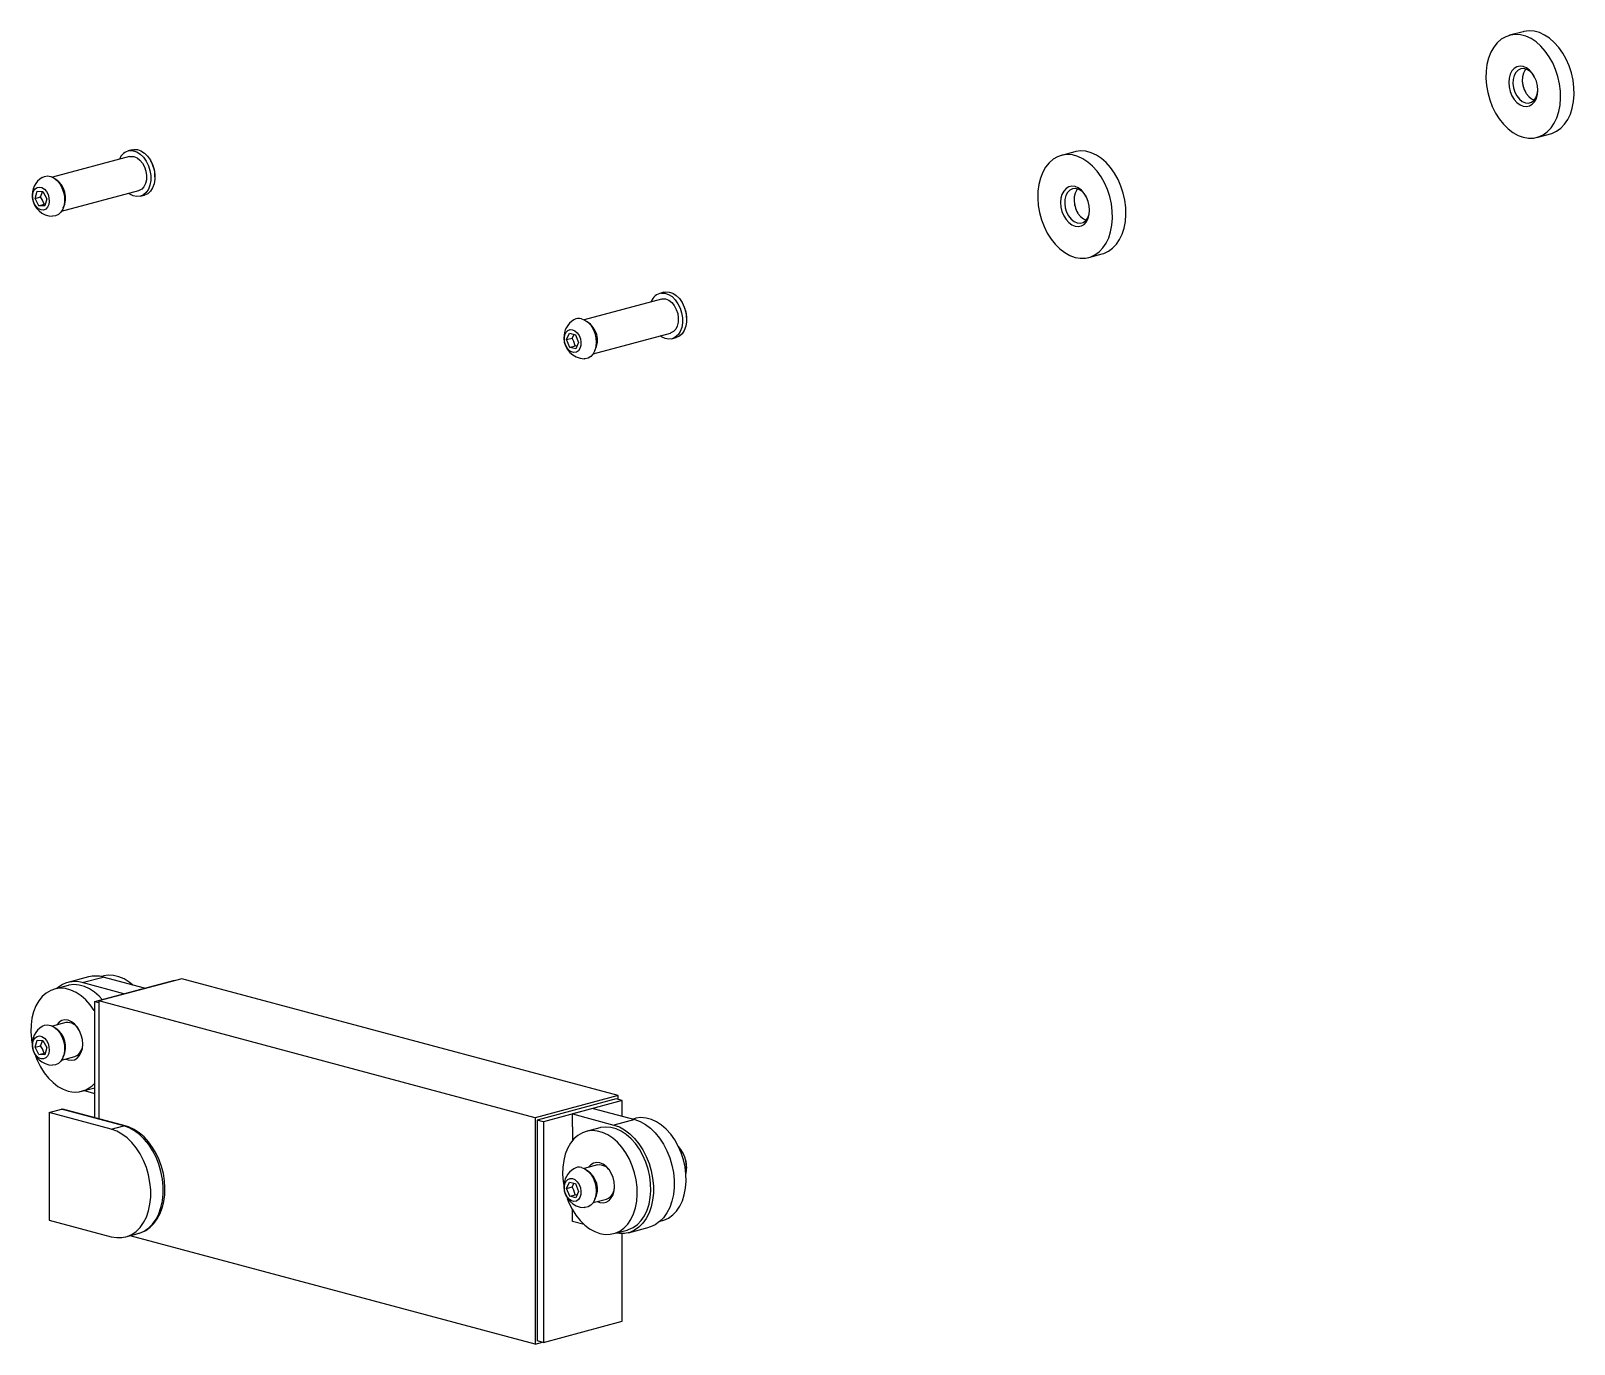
# Model space of a CAD drawing. Header units: millimetres. Extents: x -7982 to 6300, y -38 to 5016.
# Drawn here: x 2369 to 2894, y 1150 to 1597 of the extents above; entities that cross this region are included whole.
import ezdxf

# ---------------------------------------------------------------- set-up
doc = ezdxf.new("R2010")
doc.units = ezdxf.units.MM
doc.header["$LTSCALE"] = 15

msp = doc.modelspace()

# ---------------------------------------------------------------- linework, layer by layer
at = {"color": 7, "linetype": 'Continuous', "lineweight": 25}
for p, q in [((2877.11, 1597.09), (2872.51, 1595.86)), ((2881.83, 1561.08), (2886.42, 1562.31)), ((2403.62, 1556.88), (2402.2, 1556.5)), ((2724.53, 1556.21), (2719.93, 1554.98)), ((2402.72, 1554.57), (2376.45, 1547.53)), ((2409.92, 1553.13), (2409.83, 1553.29)), ((2411.34, 1547.63), (2411.34, 1547.82)), ((2370.51, 1540.33), (2371.21, 1542.75)), ((2370.51, 1540.33), (2372.35, 1540.82)), ((2371.82, 1537.84), (2370.51, 1540.33)), ((2371.21, 1542.75), (2373.23, 1542.69)), ((2373.23, 1542.69), (2374.53, 1540.2)), ((2374.53, 1540.2), (2373.83, 1537.78)), ((2379.56, 1535.94), (2405.82, 1542.97)), ((2406.34, 1541.04), (2407.76, 1541.42)), ((2371.82, 1537.84), (2373.66, 1538.33)), ((2373.83, 1537.78), (2371.82, 1537.84)), ((2373.99, 1538.34), (2373.66, 1538.33)), ((2729.25, 1520.21), (2733.85, 1521.44)), ((2584.64, 1508.38), (2583.22, 1508)), ((2583.74, 1506.07), (2557.47, 1499.03)), ((2590.94, 1504.63), (2590.85, 1504.79)), ((2592.36, 1499.14), (2592.36, 1499.33)), ((2551.5, 1492.28), (2552.5, 1494.44)), ((2551.5, 1492.28), (2553.34, 1492.77)), ((2552.54, 1489.61), (2551.5, 1492.28)), ((2552.5, 1494.44), (2554.54, 1493.92)), ((2554.54, 1493.92), (2555.58, 1491.25)), ((2560.58, 1487.44), (2586.84, 1494.48)), ((2587.36, 1492.55), (2588.78, 1492.92)), ((2552.54, 1489.61), (2554.38, 1490.1)), ((2554.58, 1489.1), (2552.54, 1489.61)), ((2555, 1489.99), (2554.38, 1490.1)), ((2555.58, 1491.25), (2554.58, 1489.1)), ((2381.76, 1272.34), (2377.16, 1271.11)), ((2388.75, 1275.25), (2381.68, 1273.35)), ((2386.59, 1273.31), (2393.67, 1275.2)), ((2400.74, 1269.52), (2386.59, 1273.31)), ((2390.84, 1266.86), (2417.71, 1274.06)), ((2420.54, 1274.65), (2392.25, 1267.07)), ((2393.78, 1275.56), (2393.01, 1275.35)), ((2407.81, 1271.41), (2393.67, 1275.2)), ((2417.71, 1274.06), (2418.03, 1273.98)), ((2569.03, 1234.87), (2420.54, 1274.65)), ((2390.84, 1227.33), (2390.84, 1266.86)), ((2390.84, 1266.86), (2392.25, 1266.49)), ((2540.74, 1227.29), (2392.25, 1267.07)), ((2392.25, 1267.07), (2392.25, 1226.96)), ((2400.74, 1269.52), (2407.81, 1271.41)), ((2380.98, 1259.71), (2376.45, 1258.5)), ((2370.51, 1251.29), (2371.21, 1253.72)), ((2370.51, 1251.29), (2372.35, 1251.79)), ((2371.82, 1248.81), (2370.51, 1251.29)), ((2371.21, 1253.72), (2373.23, 1253.65)), ((2373.23, 1253.65), (2374.53, 1251.17)), ((2374.53, 1251.17), (2373.83, 1248.74)), ((2371.82, 1248.81), (2373.66, 1249.3)), ((2373.83, 1248.74), (2371.82, 1248.81)), ((2373.99, 1249.31), (2373.66, 1249.3)), ((2379.56, 1246.9), (2384.08, 1248.12)), ((2386.48, 1236.33), (2390.84, 1237.5)), ((2387.21, 1236.53), (2390.84, 1235.56)), ((2569.03, 1234.87), (2540.74, 1227.29)), ((2569.03, 1233.52), (2569.03, 1234.87)), ((2375.28, 1229.08), (2379.52, 1230.22)), ((2400.74, 1224.54), (2379.52, 1230.22)), ((2401.25, 1224.54), (2380.04, 1230.23)), ((2568.32, 1233.71), (2541.45, 1226.51)), ((2570.44, 1233.14), (2543.57, 1225.95)), ((2560.54, 1230.49), (2553.47, 1228.6)), ((2560.54, 1230.49), (2574.68, 1226.7)), ((2570.44, 1233.14), (2568.32, 1233.71)), ((2570.44, 1227.84), (2570.44, 1233.14)), ((2375.28, 1229.08), (2375.28, 1192.47)), ((2396.49, 1223.4), (2375.28, 1229.08)), ((2396.49, 1223.4), (2400.74, 1224.54)), ((2540.74, 1227.29), (2540.74, 1150.21)), ((2543.57, 1225.95), (2541.45, 1226.51)), ((2541.45, 1226.51), (2541.45, 1151.37)), ((2543.57, 1225.95), (2543.57, 1150.8)), ((2553.47, 1228.6), (2567.61, 1224.81)), ((2553.47, 1224.26), (2553.47, 1228.6)), ((2553.47, 1224.26), (2553.47, 1219.47)), ((2574.68, 1226.7), (2567.61, 1224.81)), ((2574.8, 1227.06), (2574.07, 1226.87)), ((2562.78, 1223.84), (2558.18, 1222.61)), ((2590.94, 1215.59), (2590.85, 1215.76)), ((2561.99, 1211.21), (2557.47, 1210)), ((2592.36, 1210.1), (2592.36, 1210.29)), ((2551.5, 1203.25), (2552.5, 1205.4)), ((2551.5, 1203.25), (2553.34, 1203.74)), ((2552.54, 1200.58), (2551.5, 1203.25)), ((2552.5, 1205.4), (2554.54, 1204.89)), ((2554.54, 1204.89), (2555.58, 1202.22)), ((2552.54, 1200.58), (2554.38, 1201.07)), ((2554.58, 1200.06), (2552.54, 1200.58)), ((2555, 1200.96), (2554.38, 1201.07)), ((2555.58, 1202.22), (2554.58, 1200.06)), ((2560.58, 1198.41), (2565.1, 1199.62)), ((2553.47, 1191.99), (2553.47, 1196)), ((2375.28, 1192.47), (2396.49, 1186.79)), ((2401.41, 1186.74), (2405.65, 1187.88)), ((2557.51, 1190.9), (2553.47, 1191.99)), ((2567.5, 1187.84), (2572.09, 1189.07)), ((2570.44, 1158), (2570.44, 1187.85)), ((2572.53, 1188.15), (2579.6, 1190.04)), ((2583.35, 1192.08), (2584.12, 1192.29)), ((2540.74, 1150.21), (2402.9, 1187.14)), ((2543.57, 1150.8), (2570.44, 1158)), ((2540.74, 1150.21), (2543.25, 1150.88)), ((2543.57, 1150.8), (2541.45, 1151.37))]:
    msp.add_line(p, q, dxfattribs=at)
at = {"color": 7, "linetype": 'Continuous', "lineweight": 25, "flags": 128}
for points in [[(2886.42, 1562.31), (2886.94, 1562.47), (2888.51, 1563.19), (2889.95, 1564.22), (2891.22, 1565.56), (2892.32, 1567.18), (2893.2, 1569.03), (2893.87, 1571.1), (2894.3, 1573.33), (2894.48, 1575.69), (2894.42, 1578.12), (2894.11, 1580.59), (2893.57, 1583.04), (2892.79, 1585.42), (2891.79, 1587.69), (2890.61, 1589.81), (2889.25, 1591.73), (2887.74, 1593.41), (2886.12, 1594.83), (2884.41, 1595.95), (2882.65, 1596.76), (2880.88, 1597.24), (2879.12, 1597.37), (2877.41, 1597.16), (2877.11, 1597.09)], [(2877.17, 1561.13), (2878.94, 1560.82), (2880.68, 1560.86), (2882.35, 1561.24), (2883.91, 1561.96), (2885.35, 1562.99), (2886.63, 1564.33), (2887.72, 1565.95), (2888.61, 1567.8), (2889.27, 1569.87), (2889.7, 1572.1), (2889.89, 1574.46), (2889.83, 1576.89), (2889.52, 1579.36), (2888.97, 1581.8), (2888.19, 1584.19), (2887.2, 1586.46), (2886.01, 1588.58), (2884.65, 1590.5), (2883.14, 1592.18), (2881.52, 1593.6), (2879.81, 1594.72), (2878.06, 1595.53), (2876.28, 1596.01), (2874.52, 1596.14), (2872.81, 1595.93), (2871.19, 1595.38), (2869.69, 1594.5), (2868.33, 1593.31), (2867.14, 1591.83), (2866.15, 1590.09), (2865.37, 1588.13), (2864.82, 1585.97), (2864.51, 1583.67), (2864.45, 1581.27), (2864.63, 1578.82), (2865.06, 1576.35), (2865.73, 1573.93), (2866.62, 1571.6), (2867.71, 1569.4), (2868.99, 1567.38), (2870.42, 1565.57), (2871.99, 1564.01), (2873.66, 1562.74), (2875.4, 1561.77), (2877.17, 1561.13)], [(2877.17, 1571.73), (2878.27, 1571.6), (2879.32, 1571.82), (2880.25, 1572.37), (2881.04, 1573.23), (2881.63, 1574.35), (2881.99, 1575.68), (2882.12, 1577.14), (2881.99, 1578.68), (2881.63, 1580.2), (2881.04, 1581.64), (2880.25, 1582.92), (2879.32, 1583.97), (2878.27, 1584.75), (2877.17, 1585.21), (2876.07, 1585.34), (2875.02, 1585.12), (2874.08, 1584.57), (2873.3, 1583.71), (2872.71, 1582.59), (2872.34, 1581.26), (2872.22, 1579.8), (2872.34, 1578.26), (2872.71, 1576.74), (2873.3, 1575.3), (2874.08, 1574.02), (2875.02, 1572.97), (2876.07, 1572.19), (2877.17, 1571.73)], [(2880.89, 1581.92), (2880.37, 1582.67), (2879.44, 1583.62), (2878.41, 1584.25), (2877.34, 1584.54), (2876.31, 1584.45), (2875.38, 1584), (2874.61, 1583.22), (2874.04, 1582.15), (2873.71, 1580.86), (2873.64, 1579.43), (2873.84, 1577.95), (2874.29, 1576.52), (2874.97, 1575.22), (2875.83, 1574.14), (2876.82, 1573.34), (2877.88, 1572.88), (2877.88, 1572.88)], [(2878.05, 1584.39), (2877.79, 1584.07), (2877.22, 1583), (2876.89, 1581.71), (2876.82, 1580.28), (2877.02, 1578.81), (2877.48, 1577.37), (2878.15, 1576.08), (2879.01, 1574.99), (2880, 1574.2), (2880.89, 1573.78)], [(2877.88, 1572.88), (2878.93, 1572.78), (2879.92, 1573.05), (2880.78, 1573.67), (2881.46, 1574.6), (2881.91, 1575.79), (2882.11, 1577.16), (2882.12, 1577.34)], [(2402.75, 1556.6), (2403.96, 1556.55), (2405.18, 1556.14), (2406.36, 1555.38), (2407.44, 1554.31), (2408.37, 1552.98), (2409.11, 1551.46), (2409.63, 1549.81), (2409.89, 1548.11), (2409.9, 1546.44), (2409.64, 1544.88), (2409.12, 1543.51), (2408.39, 1542.38), (2407.45, 1541.55), (2406.38, 1541.05), (2405.2, 1540.92), (2403.98, 1541.15), (2402.77, 1541.74), (2402.34, 1542.04)], [(2403.62, 1556.88), (2404.16, 1556.98), (2405.37, 1556.93), (2406.59, 1556.51), (2407.77, 1555.76), (2408.85, 1554.69), (2409.79, 1553.36), (2410.53, 1551.84), (2411.04, 1550.19), (2411.31, 1548.49), (2411.31, 1546.82), (2411.05, 1545.26), (2410.54, 1543.89), (2409.8, 1542.76), (2408.87, 1541.92), (2407.79, 1541.43), (2407.76, 1541.42)], [(2724.59, 1520.25), (2726.36, 1519.94), (2728.1, 1519.98), (2729.77, 1520.36), (2731.34, 1521.08), (2732.77, 1522.12), (2734.05, 1523.45), (2735.14, 1525.07), (2736.03, 1526.93), (2736.7, 1528.99), (2737.13, 1531.22), (2737.31, 1533.58), (2737.25, 1536.01), (2736.94, 1538.48), (2736.39, 1540.93), (2735.61, 1543.31), (2734.62, 1545.58), (2733.43, 1547.7), (2732.07, 1549.62), (2730.57, 1551.3), (2728.94, 1552.72), (2727.24, 1553.85), (2725.48, 1554.65), (2723.7, 1555.13), (2721.95, 1555.26), (2720.24, 1555.06), (2718.62, 1554.51), (2717.11, 1553.63), (2715.75, 1552.44), (2714.56, 1550.96), (2713.57, 1549.22), (2712.79, 1547.25), (2712.24, 1545.1), (2711.93, 1542.8), (2711.87, 1540.4), (2712.06, 1537.94), (2712.49, 1535.48), (2713.15, 1533.06), (2714.04, 1530.72), (2715.13, 1528.52), (2716.41, 1526.5), (2717.85, 1524.69), (2719.41, 1523.14), (2721.08, 1521.86), (2722.82, 1520.89), (2724.59, 1520.25)], [(2733.85, 1521.44), (2734.36, 1521.59), (2735.93, 1522.31), (2737.37, 1523.35), (2738.65, 1524.69), (2739.74, 1526.3), (2740.63, 1528.16), (2741.29, 1530.22), (2741.72, 1532.45), (2741.91, 1534.81), (2741.85, 1537.25), (2741.54, 1539.71), (2740.99, 1542.16), (2740.21, 1544.54), (2739.22, 1546.81), (2738.03, 1548.93), (2736.67, 1550.85), (2735.16, 1552.54), (2733.54, 1553.95), (2731.83, 1555.08), (2730.08, 1555.89), (2728.3, 1556.36), (2726.54, 1556.5), (2724.83, 1556.29), (2724.53, 1556.21)], [(2402.72, 1554.57), (2403.13, 1554.64), (2404.18, 1554.57), (2405.24, 1554.14), (2406.24, 1553.37), (2407.11, 1552.31), (2407.8, 1551.02), (2408.28, 1549.6), (2408.5, 1548.12), (2408.46, 1546.69), (2408.15, 1545.38), (2407.6, 1544.29), (2406.84, 1543.48), (2405.92, 1543), (2405.82, 1542.97)], [(2372.95, 1547.48), (2373.72, 1547.83), (2374.79, 1547.97)], [(2374.79, 1547.97), (2375.89, 1547.76), (2376.99, 1547.22), (2378.01, 1546.37), (2378.92, 1545.26), (2379.66, 1543.94), (2380.2, 1542.48), (2380.51, 1540.94), (2380.58, 1539.42), (2380.39, 1537.98), (2379.97, 1536.69), (2379.34, 1535.63), (2378.51, 1534.84), (2377.54, 1534.36), (2376.49, 1534.23)], [(2372.04, 1544.19), (2372.88, 1543.99), (2373.69, 1543.46), (2374.4, 1542.64), (2374.94, 1541.62), (2375.27, 1540.47), (2375.35, 1539.3), (2375.18, 1538.22), (2374.77, 1537.33), (2374.17, 1536.69), (2373.42, 1536.37), (2372.59, 1536.39), (2371.75, 1536.76), (2370.98, 1537.45), (2370.35, 1538.38), (2369.91, 1539.48), (2369.71, 1540.64), (2369.75, 1541.78), (2370.04, 1542.78), (2370.55, 1543.56), (2371.24, 1544.04), (2372.04, 1544.19)], [(2372.35, 1540.82), (2372.9, 1542.21), (2372.99, 1542.79)], [(2373.66, 1538.33), (2373.09, 1539.76), (2372.35, 1540.82)], [(2724.59, 1530.85), (2725.69, 1530.72), (2726.74, 1530.94), (2727.68, 1531.49), (2728.46, 1532.35), (2729.05, 1533.47), (2729.42, 1534.8), (2729.54, 1536.27), (2729.42, 1537.8), (2729.05, 1539.32), (2728.46, 1540.76), (2727.68, 1542.04), (2726.74, 1543.09), (2725.69, 1543.87), (2724.59, 1544.34), (2723.49, 1544.46), (2722.44, 1544.24), (2721.51, 1543.69), (2720.72, 1542.83), (2720.13, 1541.71), (2719.77, 1540.39), (2719.64, 1538.92), (2719.77, 1537.38), (2720.13, 1535.86), (2720.72, 1534.42), (2721.51, 1533.15), (2722.44, 1532.09), (2723.49, 1531.31), (2724.59, 1530.85)], [(2728.31, 1541.04), (2727.79, 1541.79), (2726.86, 1542.74), (2725.83, 1543.37), (2724.77, 1543.66), (2723.74, 1543.58), (2722.8, 1543.13), (2722.03, 1542.34), (2721.46, 1541.27), (2721.13, 1539.98), (2721.06, 1538.55), (2721.26, 1537.08), (2721.72, 1535.64), (2722.39, 1534.35), (2723.25, 1533.26), (2724.24, 1532.47), (2725.3, 1532), (2725.3, 1532)], [(2725.47, 1543.51), (2725.21, 1543.2), (2724.64, 1542.12), (2724.31, 1540.83), (2724.25, 1539.41), (2724.45, 1537.93), (2724.9, 1536.5), (2725.58, 1535.2), (2726.44, 1534.12), (2727.43, 1533.32), (2728.31, 1532.9)], [(2725.3, 1532), (2726.35, 1531.9), (2727.34, 1532.17), (2728.2, 1532.79), (2728.88, 1533.72), (2729.33, 1534.91), (2729.53, 1536.28), (2729.54, 1536.46)], [(2583.77, 1508.1), (2584.97, 1508.05), (2586.2, 1507.64), (2587.38, 1506.88), (2588.46, 1505.81), (2589.39, 1504.48), (2590.13, 1502.96), (2590.65, 1501.31), (2590.91, 1499.61), (2590.92, 1497.95), (2590.66, 1496.39), (2590.14, 1495.01), (2589.41, 1493.88), (2588.47, 1493.05), (2587.39, 1492.55), (2586.22, 1492.42), (2585, 1492.65), (2583.79, 1493.24), (2583.36, 1493.54)], [(2584.64, 1508.38), (2585.18, 1508.48), (2586.39, 1508.43), (2587.61, 1508.02), (2588.79, 1507.26), (2589.87, 1506.19), (2590.81, 1504.86), (2591.55, 1503.34), (2592.06, 1501.69), (2592.33, 1499.99), (2592.33, 1498.33), (2592.07, 1496.77), (2591.56, 1495.39), (2590.82, 1494.26), (2589.89, 1493.43), (2588.81, 1492.93), (2588.78, 1492.92)], [(2583.74, 1506.07), (2584.15, 1506.15), (2585.2, 1506.08), (2586.26, 1505.64), (2587.26, 1504.87), (2588.13, 1503.81), (2588.82, 1502.53), (2589.3, 1501.1), (2589.52, 1499.63), (2589.47, 1498.19), (2589.17, 1496.88), (2588.62, 1495.79), (2587.86, 1494.98), (2586.94, 1494.5), (2586.84, 1494.48)], [(2556.59, 1499.36), (2557.69, 1498.91), (2558.74, 1498.15), (2559.69, 1497.11), (2560.48, 1495.84), (2561.09, 1494.41), (2561.46, 1492.89), (2561.6, 1491.36), (2561.49, 1489.89), (2561.14, 1488.55), (2560.56, 1487.41), (2559.79, 1486.54), (2558.86, 1485.97), (2557.82, 1485.73), (2557.5, 1485.73)], [(2553.51, 1495.63), (2554.34, 1495.25), (2555.11, 1494.56), (2555.73, 1493.62), (2556.16, 1492.52), (2556.36, 1491.35), (2556.31, 1490.22), (2556.01, 1489.22), (2555.49, 1488.45), (2554.8, 1487.98), (2554, 1487.84), (2553.16, 1488.05), (2552.35, 1488.59), (2551.64, 1489.42), (2551.11, 1490.45), (2550.79, 1491.6), (2550.72, 1492.76), (2550.9, 1493.84), (2551.31, 1494.73), (2551.92, 1495.36), (2552.67, 1495.67), (2553.51, 1495.63)], [(2553.34, 1492.77), (2554.05, 1494.01), (2554.06, 1494.05)], [(2554.38, 1490.1), (2553.96, 1491.63), (2553.34, 1492.77)], [(2393.42, 1267.56), (2392.39, 1268.66), (2390.77, 1270.08), (2389.06, 1271.21), (2387.31, 1272.01), (2385.53, 1272.49), (2383.77, 1272.63), (2382.06, 1272.42), (2381.76, 1272.34)], [(2403.77, 1272.49), (2402.53, 1273.5), (2400.81, 1274.57), (2399.05, 1275.33), (2397.28, 1275.75), (2395.52, 1275.84), (2393.83, 1275.57), (2393.78, 1275.56)], [(2390.84, 1263.55), (2390.66, 1263.83), (2389.3, 1265.75), (2387.8, 1267.43), (2386.17, 1268.85), (2384.47, 1269.98), (2382.71, 1270.78), (2380.93, 1271.26), (2379.17, 1271.39), (2377.47, 1271.18), (2375.85, 1270.63), (2374.34, 1269.76), (2372.98, 1268.57), (2371.79, 1267.09), (2370.8, 1265.35), (2370.02, 1263.38), (2369.47, 1261.23), (2369.16, 1258.93), (2369.1, 1256.52), (2369.29, 1254.07), (2369.48, 1252.76)], [(2372.95, 1258.45), (2373.72, 1258.8), (2374.79, 1258.94)], [(2374.79, 1258.94), (2375.89, 1258.73), (2376.99, 1258.19), (2378.01, 1257.34), (2378.92, 1256.23), (2379.66, 1254.91), (2380.2, 1253.44), (2380.51, 1251.91), (2380.58, 1250.39), (2380.39, 1248.94), (2379.97, 1247.66), (2379.34, 1246.6), (2378.51, 1245.81), (2377.54, 1245.33), (2376.49, 1245.19)], [(2381, 1247.29), (2381.82, 1246.98), (2382.92, 1246.85), (2383.97, 1247.07), (2384.91, 1247.62), (2385.69, 1248.48), (2386.28, 1249.6), (2386.65, 1250.93), (2386.77, 1252.4), (2386.65, 1253.93), (2386.28, 1255.45), (2385.69, 1256.89), (2384.91, 1258.17), (2383.97, 1259.22), (2382.92, 1260), (2381.82, 1260.47), (2380.72, 1260.59), (2379.67, 1260.37), (2378.74, 1259.82), (2377.95, 1258.96), (2377.9, 1258.88)], [(2372.04, 1255.16), (2372.88, 1254.96), (2373.69, 1254.43), (2374.4, 1253.61), (2374.94, 1252.58), (2375.27, 1251.44), (2375.35, 1250.27), (2375.18, 1249.19), (2374.77, 1248.29), (2374.17, 1247.65), (2373.42, 1247.33), (2372.59, 1247.36), (2371.75, 1247.73), (2370.98, 1248.41), (2370.35, 1249.34), (2369.91, 1250.44), (2369.71, 1251.61), (2369.75, 1252.75), (2370.04, 1253.75), (2370.55, 1254.52), (2371.24, 1255.01), (2372.04, 1255.16)], [(2372.35, 1251.79), (2372.9, 1253.17), (2372.99, 1253.76)], [(2373.66, 1249.3), (2373.09, 1250.72), (2372.35, 1251.79)], [(2370.66, 1248.38), (2371.27, 1246.85), (2372.36, 1244.65), (2373.64, 1242.63), (2375.08, 1240.82), (2376.64, 1239.27), (2378.31, 1237.99), (2380.05, 1237.02), (2381.82, 1236.38)], [(2379.52, 1230.22), (2379.8, 1230.26), (2380.04, 1230.23)], [(2405.48, 1187.87), (2406.6, 1188.19), (2408.2, 1188.96), (2409.66, 1190.01), (2410.98, 1191.32), (2412.12, 1192.89), (2413.08, 1194.68), (2413.84, 1196.67), (2414.37, 1198.82), (2414.68, 1201.1), (2414.75, 1203.46), (2414.59, 1205.87), (2414.2, 1208.28), (2413.59, 1210.66), (2412.77, 1212.97), (2411.75, 1215.17), (2410.54, 1217.22), (2409.16, 1219.09), (2407.63, 1220.76), (2405.98, 1222.18), (2404.22, 1223.33), (2402.39, 1224.18), (2401.25, 1224.54)], [(2567.61, 1224.81), (2569.44, 1224.15), (2571.24, 1223.16), (2572.97, 1221.86), (2574.59, 1220.27), (2576.09, 1218.43), (2577.43, 1216.37), (2578.59, 1214.12), (2579.54, 1211.73), (2580.27, 1209.24), (2580.77, 1206.7), (2581.02, 1204.16), (2581.02, 1201.66), (2580.77, 1199.25), (2580.27, 1196.98), (2579.54, 1194.89), (2578.59, 1193.01), (2577.43, 1191.38), (2576.09, 1190.03), (2574.59, 1188.99), (2572.97, 1188.28), (2571.24, 1187.91), (2569.44, 1187.88), (2568.27, 1188.04)], [(2574.68, 1226.7), (2576.51, 1226.04), (2578.31, 1225.05), (2580.04, 1223.75), (2581.67, 1222.17), (2583.16, 1220.33), (2584.5, 1218.26), (2585.66, 1216.01), (2586.61, 1213.62), (2587.34, 1211.14), (2587.84, 1208.6), (2588.09, 1206.06), (2588.09, 1203.56), (2587.84, 1201.15), (2587.34, 1198.88), (2586.61, 1196.78), (2585.66, 1194.9), (2584.5, 1193.27), (2583.16, 1191.93), (2581.67, 1190.89), (2580.04, 1190.17), (2579.6, 1190.04)], [(2584.12, 1192.29), (2584.63, 1192.45), (2586.2, 1193.16), (2587.64, 1194.2), (2588.92, 1195.54), (2590.01, 1197.15), (2590.9, 1199.01), (2591.56, 1201.07), (2591.99, 1203.31), (2592.18, 1205.66), (2592.12, 1208.1), (2591.81, 1210.56), (2591.26, 1213.01), (2590.48, 1215.39), (2589.49, 1217.67), (2588.3, 1219.78), (2586.94, 1221.7), (2585.43, 1223.39), (2583.81, 1224.81), (2582.1, 1225.93), (2580.35, 1226.74), (2578.57, 1227.21), (2576.81, 1227.35), (2575.1, 1227.14), (2574.8, 1227.06)], [(2396.49, 1186.79), (2398.32, 1186.47), (2400.12, 1186.5), (2401.85, 1186.87), (2403.47, 1187.59), (2404.97, 1188.62), (2406.31, 1189.97), (2407.47, 1191.6), (2408.42, 1193.48), (2409.15, 1195.57), (2409.65, 1197.85), (2409.9, 1200.26), (2409.9, 1202.75), (2409.65, 1205.3), (2409.15, 1207.83), (2408.42, 1210.32), (2407.47, 1212.71), (2406.31, 1214.96), (2404.97, 1217.02), (2403.47, 1218.87), (2401.85, 1220.45), (2400.12, 1221.75), (2398.32, 1222.74), (2396.49, 1223.4)], [(2562.84, 1187.88), (2564.61, 1187.58), (2566.35, 1187.61), (2568.02, 1187.99), (2569.59, 1188.71), (2571.02, 1189.75), (2572.3, 1191.09), (2573.39, 1192.7), (2574.28, 1194.56), (2574.95, 1196.62), (2575.38, 1198.86), (2575.56, 1201.21), (2575.5, 1203.65), (2575.19, 1206.11), (2574.64, 1208.56), (2573.86, 1210.94), (2572.87, 1213.21), (2571.68, 1215.33), (2570.32, 1217.25), (2568.82, 1218.94), (2567.19, 1220.35), (2565.49, 1221.48), (2563.73, 1222.29), (2561.95, 1222.76), (2560.19, 1222.9), (2558.49, 1222.69), (2556.87, 1222.14), (2555.36, 1221.26), (2554, 1220.07), (2552.81, 1218.59), (2551.82, 1216.85), (2551.04, 1214.88), (2550.49, 1212.73), (2550.18, 1210.43), (2550.12, 1208.03), (2550.31, 1205.57), (2550.52, 1204.2)], [(2572.09, 1189.07), (2572.61, 1189.23), (2574.18, 1189.94), (2575.62, 1190.98), (2576.9, 1192.32), (2577.99, 1193.93), (2578.88, 1195.79), (2579.54, 1197.85), (2579.97, 1200.09), (2580.16, 1202.44), (2580.09, 1204.88), (2579.79, 1207.34), (2579.24, 1209.79), (2578.46, 1212.17), (2577.47, 1214.45), (2576.28, 1216.56), (2574.92, 1218.48), (2573.41, 1220.17), (2571.79, 1221.59), (2570.08, 1222.71), (2568.32, 1223.52), (2566.55, 1223.99), (2564.79, 1224.13), (2563.08, 1223.92), (2562.78, 1223.84)], [(2556.59, 1210.33), (2557.69, 1209.88), (2558.74, 1209.12), (2559.69, 1208.08), (2560.48, 1206.81), (2561.09, 1205.38), (2561.46, 1203.86), (2561.6, 1202.33), (2561.49, 1200.85), (2561.14, 1199.52), (2560.56, 1198.38), (2559.79, 1197.51), (2558.86, 1196.94), (2557.82, 1196.7), (2557.5, 1196.7)], [(2562.02, 1198.79), (2562.84, 1198.48), (2563.94, 1198.35), (2564.99, 1198.57), (2565.93, 1199.13), (2566.71, 1199.98), (2567.3, 1201.1), (2567.67, 1202.43), (2567.79, 1203.9), (2567.67, 1205.43), (2567.3, 1206.96), (2566.71, 1208.39), (2565.93, 1209.67), (2564.99, 1210.73), (2563.94, 1211.5), (2562.84, 1211.97), (2561.74, 1212.09), (2560.69, 1211.88), (2559.75, 1211.32), (2558.97, 1210.47), (2558.92, 1210.38)], [(2553.51, 1206.6), (2554.34, 1206.22), (2555.11, 1205.53), (2555.73, 1204.59), (2556.16, 1203.48), (2556.36, 1202.31), (2556.31, 1201.18), (2556.01, 1200.19), (2555.49, 1199.42), (2554.8, 1198.95), (2554, 1198.81), (2553.16, 1199.02), (2552.35, 1199.56), (2551.64, 1200.38), (2551.11, 1201.42), (2550.79, 1202.57), (2550.72, 1203.73), (2550.9, 1204.81), (2551.31, 1205.7), (2551.92, 1206.32), (2552.67, 1206.63), (2553.51, 1206.6)], [(2553.34, 1203.74), (2554.05, 1204.98), (2554.06, 1205.01)], [(2554.38, 1201.07), (2553.96, 1202.59), (2553.34, 1203.74)], [(2551.69, 1199.85), (2552.29, 1198.35), (2553.38, 1196.15), (2554.66, 1194.13), (2556.1, 1192.32), (2557.66, 1190.77), (2559.33, 1189.49), (2561.07, 1188.53), (2562.84, 1187.88)]]:
    msp.add_lwpolyline(points, dxfattribs=at)
at = {"color": 8, "linetype": 'Continuous', "lineweight": 25, "flags": 128}
for points in [[(2401.25, 1224.54), (2401.01, 1224.58), (2400.74, 1224.54)], [(2405.65, 1187.88), (2406.09, 1188.01), (2407.72, 1188.72), (2409.21, 1189.76), (2410.56, 1191.11), (2411.71, 1192.74), (2412.67, 1194.62), (2413.4, 1196.71), (2413.89, 1198.98), (2414.14, 1201.39), (2414.14, 1203.89), (2413.89, 1206.43), (2413.4, 1208.97), (2412.67, 1211.46), (2411.71, 1213.85), (2410.56, 1216.1), (2409.21, 1218.16), (2407.72, 1220), (2406.09, 1221.59), (2404.36, 1222.89), (2402.57, 1223.88), (2400.74, 1224.54)]]:
    msp.add_lwpolyline(points, dxfattribs=at)
at = {"color": 7, "linetype": 'Continuous', "lineweight": 25}
for centre, radius, start, end in [((2886.87, 1581.07), 10.06, 181.3682, 208.6277), ((2403.49, 1552.16), 4.5, 99.4812, 160.9338), ((2400.59, 1547.78), 10.76, 0.2141, 29.7818), ((2376.59, 1541.43), 7.04, 121.0723, 187.4086), ((2373.48, 1540.52), 7.49, 332.5037, 57.4922), ((2376.66, 1541.34), 7.1, 186.6267, 268.5595), ((2734.3, 1540.19), 10.06, 181.3683, 208.6276), ((2584.51, 1503.67), 4.5, 99.4812, 160.9338), ((2581.61, 1499.29), 10.76, 0.2141, 29.7818), ((2557.46, 1493), 6.89, 120.5912, 181.3894), ((2555.72, 1496.12), 3.36, 74.8877, 121.7086), ((2554.5, 1492.02), 7.49, 332.5037, 57.4922), ((2557.66, 1492.84), 7.09, 180.0663, 268.5408), ((2384.08, 1264.41), 9.24, 74.2059, 131.6868), ((2391.12, 1266.14), 9.41, 74.3038, 104.593), ((2376.59, 1252.39), 7.04, 121.0723, 187.4086), ((2373.48, 1251.49), 7.49, 332.5037, 57.4922), ((2381.53, 1255.33), 4.41, 24.705, 97.2407), ((2376.66, 1252.31), 7.1, 186.6267, 268.5595), ((2382.29, 1252.24), 4.5, 293.5257, 4.5205), ((2384.19, 1244.89), 8.84, 254.4309, 318.7412), ((2581.46, 1210.21), 10.9, 348.0645, 41.9314), ((2581.61, 1210.25), 10.76, 0.2141, 29.7818), ((2557.46, 1203.97), 6.89, 120.5912, 181.3894), ((2555.72, 1207.09), 3.36, 74.8877, 121.7086), ((2554.5, 1202.99), 7.49, 332.5037, 57.4922), ((2562.55, 1206.83), 4.41, 24.705, 97.2407), ((2557.66, 1203.81), 7.09, 180.0663, 268.5408), ((2563.31, 1203.74), 4.5, 293.5257, 4.5205)]:
    msp.add_arc(centre, radius, start, end, dxfattribs=at)

doc.saveas('drawing.dxf')
